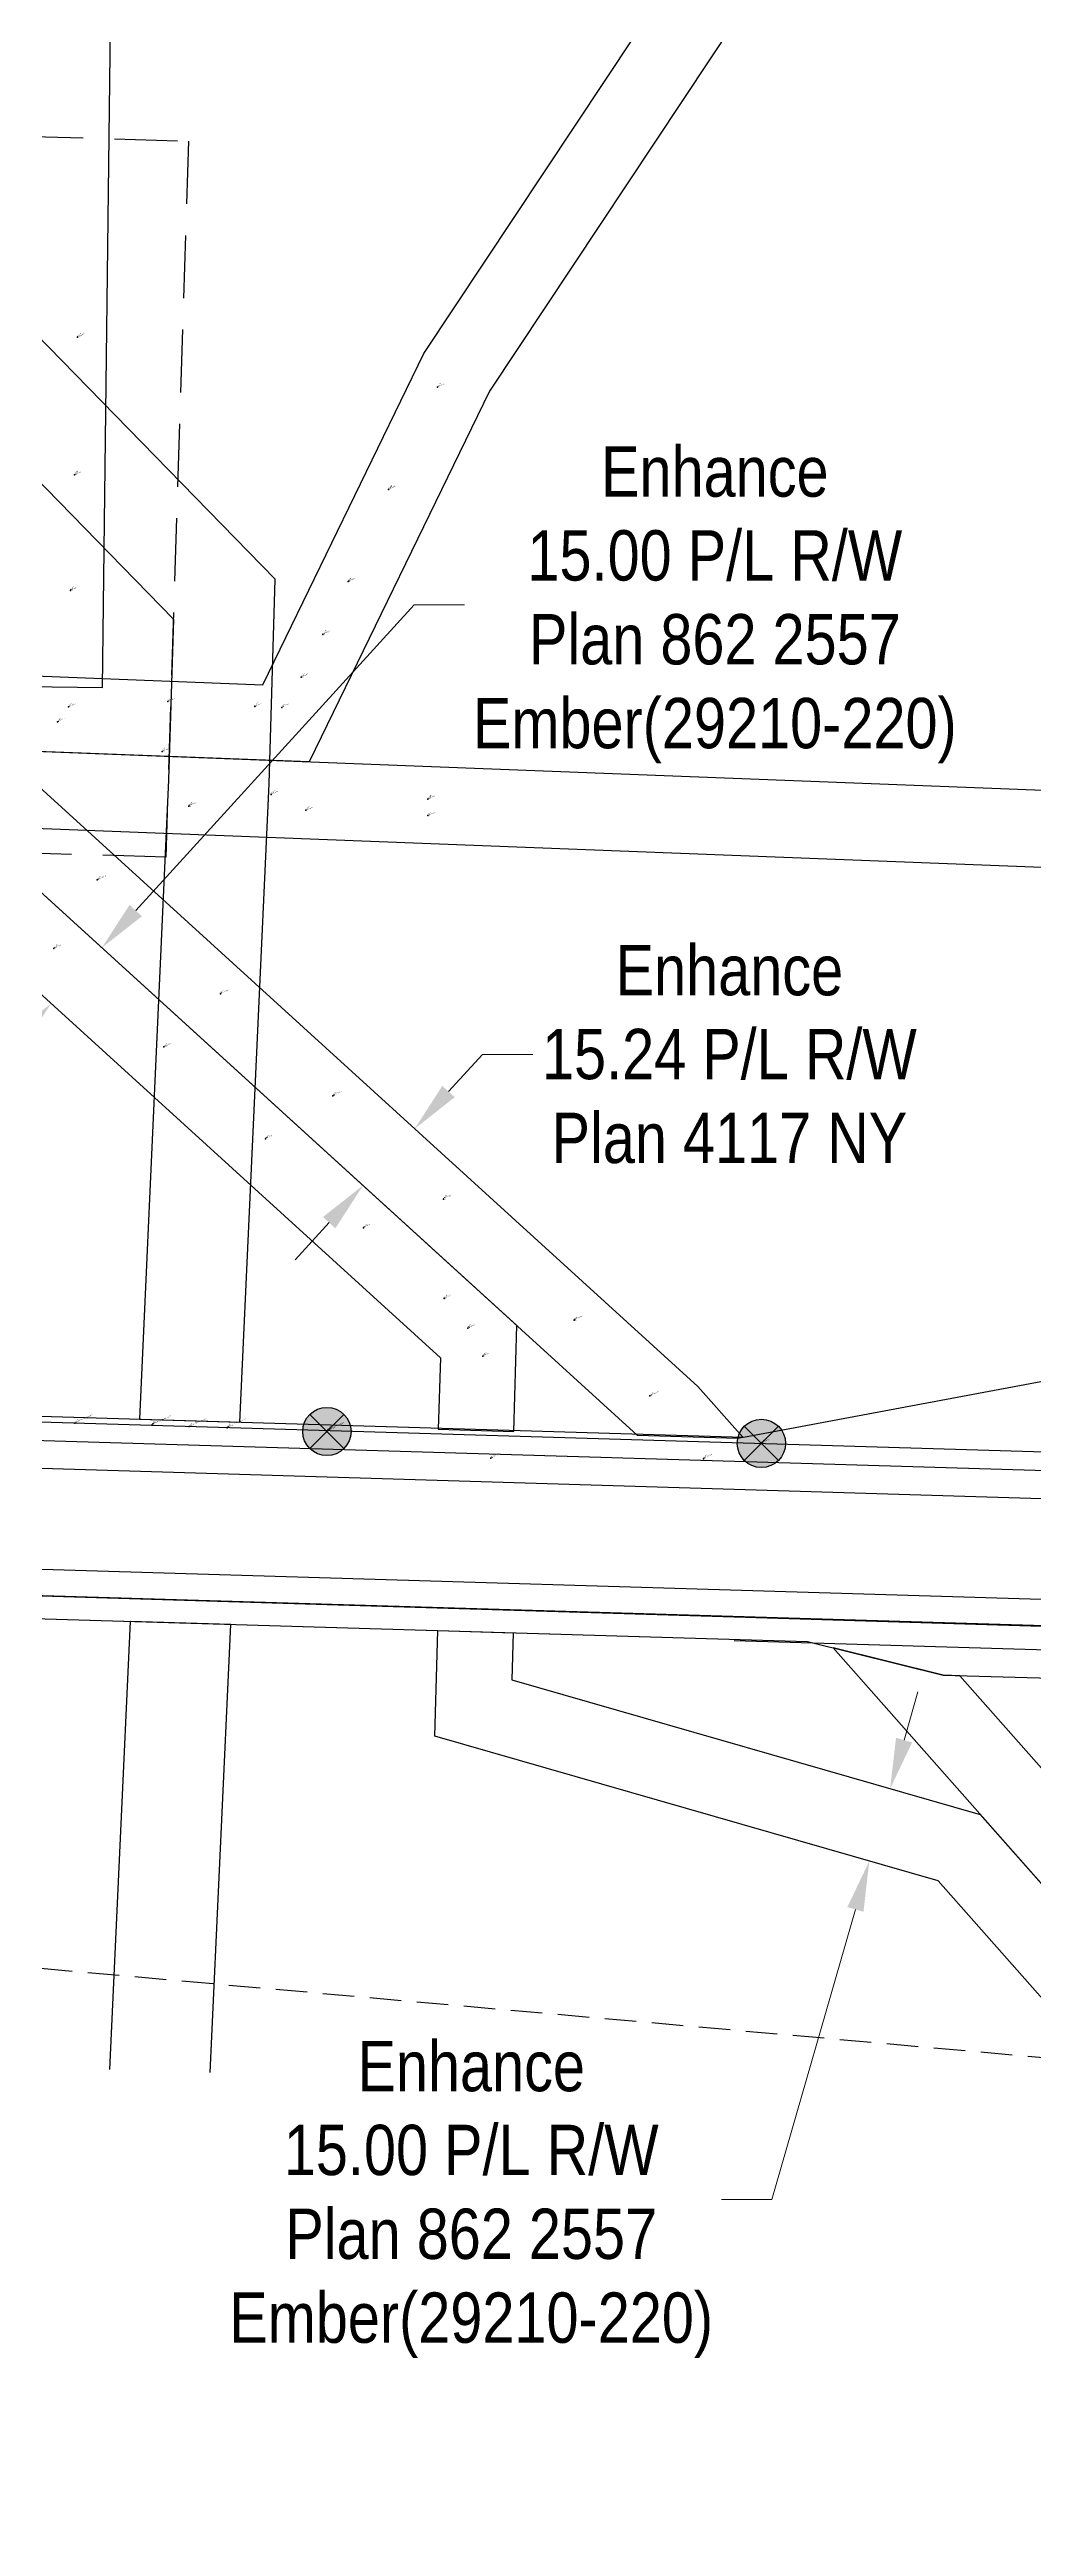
# Model space of a CAD drawing. Extents: x 337432 to 345408, y 5808486 to 5816348.
# Drawn here: x 340296.8 to 340492.3, y 5808486.2 to 5808978.6 of the extents above; entities that cross this region are included whole.
import ezdxf

# ---------------------------------------------------------------- set-up
doc = ezdxf.new("R2010")
doc.units = 0
doc.header["$LTSCALE"] = 5
doc.header["$PDSIZE"] = 0.5
for name, pattern in [('foc-ACCESSROAD', [3.75, 2.5, -1.25]), ('POWERLINE5', [7.8, 2.4, -0.6, 0.6, -0.6, 0.6, -0.6, 2.4]), ('UG_PIPE', [1.875, 1.25, -0.625])]:
    doc.linetypes.add(name, pattern=pattern)
doc.layers.get('Defpoints').update_dxf_attribs({"color": 9})
for name, color, linetype in [('AS-FENCE', 48, 'foc-FENCE'), ('AS-PIPE-UG', 44, 'UG_PIPE'), ('AS-POWER', 104, 'foc-POWER'), ('AS-POWER-EXISTING', 72, 'POWERLINE5'), ('AS-TELEPHONE', 224, 'foc-TEL'), ('C-RW', 13, 'Continuous'), ('C-WS', 13, 'foc-ACCESSROAD'), ('L-SEC', 7, 'Continuous'), ('L-TITLEDB', 4, 'Continuous')]:
    doc.layers.add(name, color=color, linetype=linetype)
doc.layers.add('C-RW-T', color=13, linetype='Continuous', lineweight=9)
for name, color, linetype, plot in [('Z-DESCRIPTION-1409-18', 21, 'Continuous', False), ('Z-ELEVATION-1409-18', 21, 'Continuous', False), ('Z-MSPOINT-1409-18', 21, 'Continuous', False), ('Z-POINTNUMBER-1409-18', 21, 'Continuous', False)]:
    doc.layers.add(name, color=color, linetype=linetype, plot=plot)
doc.styles.add('80CG', font='', dxfattribs={"height": 10})
doc.styles.add('DESCRIPTION', font='', dxfattribs={"height": 2.5})
doc.styles.add('ELEVATION', font='', dxfattribs={"height": 2.5})
doc.styles.add('foc-LtypeFont', font='', dxfattribs={"height": 7.35})
doc.styles.add('POINTNUMBER', font='', dxfattribs={"height": 2.5})
doc.styles.get('80CG').set_extended_font_data('Arial Narrow')
doc.styles.get('DESCRIPTION').set_extended_font_data('Arial Narrow')
doc.styles.get('ELEVATION').set_extended_font_data('Arial Narrow')
doc.styles.get('foc-LtypeFont').set_extended_font_data('Arial Narrow')
doc.styles.get('POINTNUMBER').set_extended_font_data('Arial Narrow')
doc.linetypes.add('foc-FENCE', pattern='A,10,-1,["X",foc-LtypeFont,S=0.2,R=0,X=-0.625,Y=-0.75],-1.24', length=12.24)
doc.linetypes.add('foc-FENCE-NOLINE', pattern='A,0,-6,["X",foc-LtypeFont,S=0.2,R=0,X=-0.625,Y=-0.75],-6.24', length=12.24)
doc.linetypes.add('foc-POWER', pattern='A,6,-1,["P",foc-LtypeFont,S=0.2,R=0,X=-0.625,Y=-0.75],-1.24,4', length=12.24)
doc.linetypes.add('foc-TEL', pattern='A,2,-1,["T",foc-LtypeFont,S=0.2,R=0,X=-0.425,Y=-0.75],-1.24,8', length=12.24)
doc.linetypes.add('foc-TEL-NOLINE', pattern='A,0,-2,["T",foc-LtypeFont,S=0.2,R=0,X=-0.425,Y=-0.75],-10.24', length=12.24)
doc.dimstyles.new('Compass 5 000', dxfattribs={"dimscale": 5, "dimtxt": 9, "dimasz": 2, "dimexe": 0.2, "dimexo": 0.0625, "dimgap": 0.5, "dimtad": 0, "dimtih": 1, "dimtoh": 1, "dimzin": 0, "dimdsep": 46, "dimtxsty": '80CG', "dimcen": 0.1, "dimse1": 1, "dimse2": 1, "dimclrd": 256, "dimclrt": 256, "dimaunit": 1, "dimadec": 4, "dimazin": 0, "dimtfac": 0.06, "dimtofl": 0, "dimtmove": 0, "dimatfit": 1, "dimfxl": 0.2, "dimtolj": 1, "dimtzin": 0, "dimlwd": -1, "dimarcsym": 0})

# ---------------------------------------------------------------- blocks, each defined once
blk = doc.blocks.new('POWERPOLE')
h = blk.add_hatch(color=255)
edge = h.paths.add_edge_path()
edge.add_arc((0, 0), 0.96, 0, 360)
at = {"linetype": 'Continuous'}
for p, q in [((0.679, -0.679), (-0.679, 0.679)), ((-0.679, -0.679), (0.679, 0.679))]:
    blk.add_line(p, q, dxfattribs=at)
blk.add_circle((0, 0), 0.96, dxfattribs=at)
blk = doc.blocks.new('*D121')
at = {"layer": 'C-RW-T', "transparency": 16777216}
for p, q in [((340313.93, 5808807.39), (340369.25, 5808868.16)), ((340369.25, 5808868.16), (340379.25, 5808868.16)), ((340290.37, 5808781.51), (340283.64, 5808774.12))]:
    blk.add_line(p, q, dxfattribs=at)
for points in [[(340312.69, 5808808.51), (340315.16, 5808806.26), (340307.19, 5808799.99)], [(340289.14, 5808782.64), (340291.61, 5808780.39), (340297.1, 5808788.91)]]:
    blk.add_solid(points, dxfattribs=at)
at = {"layer": 'Defpoints', "color": 0, "transparency": 16777216}
for p in [(340307.19, 5808799.99), (340370.59, 5808742.28), (340360.5, 5808731.2)]:
    blk.add_point(p, dxfattribs=at)
at = {"layer": 'C-RW-T', "transparency": 16777216, "insert": (340429.02, 5808868.16), "char_height": 10, "attachment_point": 5, "style": '80CG'}
blk.add_mtext('\\A1;Enhance\\P15.00 P/L R/W\\PPlan 862 2557\\P{\\C190;Ember(29210-220)}', dxfattribs=at)
blk = doc.blocks.new('*D134')
at = {"layer": 'C-RW-T', "transparency": 16777216}
for p, q in [((340376.09, 5808771.41), (340382.82, 5808778.8)), ((340382.82, 5808778.8), (340392.82, 5808778.8)), ((340352.37, 5808745.35), (340345.64, 5808737.95))]:
    blk.add_line(p, q, dxfattribs=at)
for points in [[(340374.86, 5808772.53), (340377.32, 5808770.28), (340369.36, 5808764.01)], [(340351.14, 5808746.47), (340353.6, 5808744.22), (340359.1, 5808752.74)]]:
    blk.add_solid(points, dxfattribs=at)
at = {"layer": 'Defpoints', "color": 0, "transparency": 16777216}
for p in [(340366.4, 5808766.7), (340369.36, 5808764.01), (340356.14, 5808755.43)]:
    blk.add_point(p, dxfattribs=at)
at = {"layer": 'C-RW-T', "transparency": 16777216, "insert": (340431.91, 5808778.8), "char_height": 10, "attachment_point": 5, "style": '80CG'}
blk.add_mtext('\\A1;Enhance\\P15.24 P/L R/W\\PPlan 4117 NY', dxfattribs=at)
blk = doc.blocks.new('*D135')
at = {"layer": 'C-RW-T', "transparency": 16777216}
for p, q in [((340254.21, 5809025.35), (340244.21, 5809025.4)), ((340293.93, 5809025.15), (340324.04, 5809024.99))]:
    blk.add_line(p, q, dxfattribs=at)
for points in [[(340254.21, 5809027.02), (340254.2, 5809023.69), (340264.21, 5809025.3)], [(340293.94, 5809026.81), (340293.92, 5809023.48), (340283.93, 5809025.2)]]:
    blk.add_solid(points, dxfattribs=at)
at = {"layer": 'Defpoints', "color": 0, "transparency": 16777216}
for p in [(340283.93, 5809025.2), (340264.07, 5808999.54), (340283.8, 5808999.44)]:
    blk.add_point(p, dxfattribs=at)
at = {"layer": 'C-RW-T', "transparency": 16777216, "insert": (340374.42, 5809024.99), "char_height": 10, "attachment_point": 5, "style": '80CG'}
blk.add_mtext('\\A1;Enhance\\P20.00 P/L R/W\\PPlan 202 2628\\P(61066-4, 61067-3, \\P61114-3)', dxfattribs=at)
blk = doc.blocks.new('*D138')
at = {"layer": 'C-RW-T', "transparency": 16777216}
for p, q in [((340466.63, 5808642.47), (340469.39, 5808652.08)), ((340456.95, 5808608.83), (340440.37, 5808551.17)), ((340440.37, 5808551.17), (340430.37, 5808551.17))]:
    blk.add_line(p, q, dxfattribs=at)
for points in [[(340465.03, 5808642.93), (340468.23, 5808642.01), (340463.86, 5808632.86)], [(340455.35, 5808609.29), (340458.56, 5808608.37), (340459.72, 5808618.44)]]:
    blk.add_solid(points, dxfattribs=at)
at = {"layer": 'Defpoints', "color": 0, "transparency": 16777216}
for p in [(340464.39, 5808632.71), (340459.72, 5808618.44), (340460.24, 5808618.29)]:
    blk.add_point(p, dxfattribs=at)
at = {"layer": 'C-RW-T', "transparency": 16777216, "insert": (340380.6, 5808551.17), "char_height": 10, "attachment_point": 5, "style": '80CG'}
blk.add_mtext('\\A1;Enhance\\P15.00 P/L R/W\\PPlan 862 2557\\P{\\C190;Ember(29210-220)}', dxfattribs=at)

msp = doc.modelspace()

# ---------------------------------------------------------------- linework, layer by layer
at = {"layer": 'AS-FENCE', "linetype": 'foc-FENCE-NOLINE', "flags": 128}
msp.add_lwpolyline([(340026.314, 5808674.632), (340447.406, 5808662.059)], dxfattribs=at)
at = {"layer": 'AS-FENCE', "flags": 128}
msp.add_lwpolyline([(340432.877, 5808662.304), (340813.249, 5808650.946)], dxfattribs=at)
at = {"layer": 'AS-PIPE-UG', "flags": 128}
msp.add_lwpolyline([(340110.711, 5808594.408), (340154.583, 5808609.625), (340510.309, 5808577.962), (340525.085, 5808570.553)], dxfattribs=at)
at = {"layer": 'AS-POWER', "flags": 128}
msp.add_lwpolyline([(340075.217, 5808712.314), (340858.426, 5808688.931)], dxfattribs=at)
at = {"layer": 'AS-TELEPHONE', "linetype": 'foc-TEL-NOLINE', "flags": 128}
msp.add_lwpolyline([(340049.827, 5808678.601), (340956.904, 5808651.393)], dxfattribs=at)
at = {"layer": 'C-RW', "flags": 128}
for points in [[(339265.734, 5809428.442), (339265.104, 5809408.451), (339661.919, 5809395.784), (339809.681, 5809438.729), (339929.598, 5809434.924), (340265.714, 5809135.068), (340265.047, 5809081.91), (340263.19, 5808925.005), (340321.426, 5808865.351), (340320.466, 5808833.348), (340314.648, 5808706.26), (340334.637, 5808705.666), (340340.448, 5808832.591), (340341.668, 5808873.242), (340283.284, 5808933.047), (340285.048, 5809081.863), (340284.611, 5809145.005), (339937.49, 5809454.679), (339807.146, 5809458.815), (339659.417, 5809415.867)], [(340208.415, 5809293.792), (340293.59, 5809287.847), (340295.108, 5809081.841), (340292.341, 5808851.908), (340307.341, 5808851.729), (340310.109, 5809081.808), (340308.473, 5809301.909), (340209.455, 5809308.756)], [(340688.98, 5809295.296), (340690.409, 5809280.367), (340625.538, 5809274.156), (340384.234, 5808910.648), (340348.428, 5808836.925), (340262.992, 5808840.228), (340263.572, 5808855.214), (340339.218, 5808852.289), (340371.183, 5808918.104), (340616.996, 5809288.403)], [(340133.862, 5808711.471), (340149.095, 5808711.016), (340149.649, 5808729.572), (340268.103, 5808824.772), (340814.119, 5808803.633), (340862.537, 5808812.786), (340863.086, 5808828.398), (340812.983, 5808818.925), (340262.992, 5808840.228), (340134.626, 5808737.048), (340133.862, 5808711.471)], [(340262.992, 5808840.228), (340251.173, 5808830.722), (340374.483, 5808718.469), (340374.06, 5808704.301), (340389.054, 5808703.853), (340389.681, 5808724.915)]]:
    msp.add_lwpolyline(points, close=True, dxfattribs=at)
for points in [[(340434.559, 5808702.698), (340425.652, 5808712.766), (340273.255, 5808851.497), (340262.992, 5808840.228), (340413.609, 5808703.119), (340433.619, 5808702.522), (340434.559, 5808702.698), (340433.619, 5808702.522)], [(340328.72, 5808576.416), (340332.798, 5808665.482), (340312.809, 5808666.084), (340308.731, 5808577.013)], [(340328.72, 5808576.416), (340332.798, 5808665.482), (340312.809, 5808666.084), (340308.731, 5808577.013)], [(340511.917, 5808570.946), (340473.43, 5808614.501), (340373.343, 5808643.285), (340373.968, 5808664.252), (340388.958, 5808663.805), (340388.68, 5808654.479), (340481.772, 5808627.707), (340532.471, 5808570.333)], [(340553.357, 5808569.709), (340477.732, 5808655.278), (340474.404, 5808655.37), (340452.517, 5808660.794), (340532.467, 5808570.333)]]:
    msp.add_lwpolyline(points, dxfattribs=at)
at = {"layer": 'C-WS'}
msp.add_lwpolyline([(340197.268, 5808964.17), (340324.404, 5808960.36), (340319.894, 5808818.003), (340193.002, 5808821.805)], close=True, dxfattribs=at)
at = {"layer": 'L-SEC'}
for p, q in [((340858.097, 5808679.495), (340050.575, 5808703.81)), ((340857.4, 5808659.475), (340050.001, 5808683.746))]:
    msp.add_line(p, q, dxfattribs=at)
at = {"layer": 'L-TITLEDB'}
msp.add_line((340049.824, 5808678.529), (340857.032, 5808654.225), dxfattribs=at)
at = {"layer": 'L-TITLEDB', "flags": 128}
for points in [[(340050.915, 5808714.136), (340434.712, 5808702.678), (340509.35, 5808716.673), (340687.325, 5808712.291), (340817.104, 5808691.261), (340858.262, 5808690.033)], [(340858.091, 5808685.166), (340051.929, 5808709.234), (339951.903, 5808712.175)], [(340049.669, 5808673.934), (340050.747, 5808673.902), (340447.406, 5808662.06), (340474.404, 5808655.37), (340801.688, 5808646.331), (340825.717, 5808650.357), (340857.049, 5808649.423)]]:
    msp.add_lwpolyline(points, dxfattribs=at)
at = {"layer": 'Z-MSPOINT-1409-18'}
for p in [(340302.371, 5808921.392, 874.158), (340373.907, 5808911.47, 878.167), (340301.759, 5808893.994, 872.607), (340364.185, 5808891.116, 876.704), (340356.137, 5808872.785, 874.853), (340300.97, 5808871.028, 871.719), (340351.132, 5808862.271, 873.596), (340346.818, 5808853.774, 872.708), (340300.598, 5808847.873, 870.4), (340320.338, 5808848.921, 871.205), (340337.565, 5808847.932, 871.792), (340342.959, 5808847.78, 872.089), (340298.392, 5808844.89, 870.194), (340319.197, 5808838.978, 870.503), (340324.467, 5808828.138, 870.426), (340340.863, 5808830.485, 871.316), (340372.006, 5808829.555, 874.206), (340347.75, 5808827.316, 871.796), (340372.002, 5808826.258, 874.166), (340306.258, 5808813.466, 869.07), (340297.684, 5808799.855, 868.391), (340330.764, 5808790.843, 869.337), (340319.542, 5808780.282, 868.188), (340353.102, 5808770.533, 869.309), (340339.701, 5808762.021, 867.977), (340375.094, 5808750.014, 869.689), (340359.181, 5808744.346, 867.546), (340375.206, 5808730.264, 868.982), (340379.921, 5808724.389, 869.302), (340401.052, 5808725.946, 871.155), (340382.926, 5808718.784, 869.381), (340416.13, 5808710.917, 872.448), (340301.834, 5808705.503, 865.938), (340317.172, 5808705.181, 866.693), (340324.568, 5808704.795, 867.125), (340332.094, 5808704.557, 867.234), (340351.852, 5808703.795, 867.693), (340352.091, 5808704.082, 867.746), (340438.221, 5808701.437, 873.862), (340384.501, 5808698.55, 869.176), (340426.788, 5808698.424, 872.937)]:
    msp.add_point(p, dxfattribs=at)

# ---------------------------------------------------------------- block references
at = {"layer": 'AS-POWER-EXISTING', "xscale": 4.998911300000001, "yscale": 4.998911300000001, "zscale": 4.998911300000001}
for p in [(340351.917, 5808703.831), (340438.266, 5808701.474)]:
    msp.add_blockref('POWERPOLE', p, dxfattribs=at)

# ---------------------------------------------------------------- texts
at = {"layer": 'Z-DESCRIPTION-1409-18', "style": 'DESCRIPTION'}
for s, height, p in [('PIPE-UG12', 0.2, (340302.447, 5808921.379)), ('PIPE-UG14', 0.2, (340373.967, 5808911.46)), ('PIPE-UG12', 0.2, (340301.835, 5808893.988)), ('PIPE-UG14', 0.2, (340364.247, 5808891.11)), ('PIPE-UG14', 0.2, (340356.201, 5808872.783)), ('PIPE-UG12', 0.2, (340301.046, 5808871.027)), ('PIPE-UG14', 0.2, (340351.197, 5808862.272)), ('PIPE-UG14', 0.2, (340346.884, 5808853.777)), ('PIPE-UG12', 0.2, (340300.674, 5808847.877)), ('PIPE-UG14', 0.2, (340320.41, 5808848.925)), ('PIPE-UG14', 0.2, (340337.633, 5808847.936)), ('PIPE-UG14', 0.2, (340343.026, 5808847.784)), ('PIPE-UG12', 0.2, (340298.469, 5808844.895)), ('PIPE-UG16', 0.2, (340319.269, 5808838.984)), ('PIPE-UG15', 0.2, (340324.538, 5808828.146)), ('PIPE-UG16', 0.2, (340340.93, 5808830.493)), ('PIPE-UG15', 0.2, (340347.816, 5808827.325)), ('PIPE-UG16', 0.2, (340372.066, 5808829.563)), ('PIPE-UG15', 0.2, (340372.062, 5808826.267)), ('PIPE-UG10 X2', 0.19996, (340306.333, 5808813.478)), ('PIPE-UG11', 0.2, (340297.761, 5808799.87)), ('PIPE-UG10 X2', 0.19996, (340330.833, 5808790.86)), ('PIPE-UG11', 0.2, (340319.614, 5808780.301)), ('PIPE-UG10 X2', 0.19996, (340353.166, 5808770.554)), ('PIPE-UG11', 0.2, (340339.768, 5808762.044)), ('PIPE-UG10 X2', 0.19996, (340375.153, 5808750.04)), ('PIPE-UG11', 0.2, (340359.244, 5808744.373)), ('PIPE-UG11', 0.2, (340375.265, 5808730.294)), ('PIPE-UG11', 0.2, (340379.979, 5808724.421)), ('PIPE-UG10 X2', 0.19996, (340401.106, 5808725.977)), ('PIPE-UG11', 0.2, (340382.984, 5808718.817)), ('PIPE-UG10 X2', 0.19996, (340416.18, 5808710.952)), ('GRD MIDSPAN H.O.W 10.08m', 0.19996, (340301.91, 5808705.539)), ('GRD W-BDY R/W H.O.W 10.03m', 0.19996, (340317.245, 5808705.217)), ('GRD CL-XING H.O.W 10.13m', 0.19996, (340324.639, 5808704.831)), ('GRD E-BDY R/W H.O.W 10.38m', 0.19996, (340332.163, 5808704.593)), ('POWERPOLE', 0.2, (340351.917, 5808703.831)), ('GRD E-POLE H.O.W 11.56m', 0.19996, (340352.156, 5808704.118)), ('POWERPOLE', 0.2, (340438.266, 5808701.474)), ('PIPE-UG11', 0.2, (340384.558, 5808698.588)), ('PIPE-UG10 X2', 0.19996, (340426.836, 5808698.462))]:
    msp.add_text(s, height=height, rotation=24, dxfattribs=at).set_placement(p)
at = {"layer": 'Z-ELEVATION-1409-18', "style": 'ELEVATION'}
for s, p in [('873.765', (340302.371, 5808921.392)), ('877.772', (340373.907, 5808911.47)), ('872.214', (340301.759, 5808893.994)), ('876.310', (340364.185, 5808891.116)), ('874.459', (340356.137, 5808872.785)), ('871.327', (340300.97, 5808871.028)), ('873.203', (340351.132, 5808862.271)), ('872.315', (340346.818, 5808853.774)), ('870.008', (340300.598, 5808847.873)), ('870.813', (340320.338, 5808848.921)), ('871.400', (340337.565, 5808847.932)), ('871.697', (340342.959, 5808847.78)), ('869.802', (340298.392, 5808844.89)), ('870.111', (340319.197, 5808838.978)), ('870.034', (340324.467, 5808828.138)), ('870.924', (340340.863, 5808830.485)), ('871.404', (340347.75, 5808827.316)), ('873.813', (340372.006, 5808829.555)), ('873.773', (340372.002, 5808826.258)), ('868.679', (340306.258, 5808813.466)), ('868.000', (340297.684, 5808799.855)), ('868.946', (340330.764, 5808790.843)), ('867.797', (340319.542, 5808780.282)), ('868.918', (340353.102, 5808770.533)), ('867.586', (340339.701, 5808762.021)), ('869.298', (340375.094, 5808750.014)), ('867.156', (340359.181, 5808744.346)), ('868.591', (340375.206, 5808730.264)), ('868.911', (340379.921, 5808724.389)), ('870.763', (340401.052, 5808725.946)), ('868.990', (340382.926, 5808718.784)), ('872.055', (340416.13, 5808710.917)), ('865.548', (340301.834, 5808705.503)), ('866.303', (340317.172, 5808705.181)), ('866.735', (340324.568, 5808704.795)), ('866.844', (340332.094, 5808704.557)), ('867.356', (340352.091, 5808704.082)), ('867.303', (340351.852, 5808703.795)), ('873.469', (340438.221, 5808701.437)), ('868.785', (340384.501, 5808698.55)), ('872.544', (340426.788, 5808698.424))]:
    msp.add_text(s, height=0.2, rotation=44.99999, dxfattribs=at).set_placement(p)
at = {"layer": 'Z-POINTNUMBER-1409-18', "style": 'POINTNUMBER'}
for s, p in [('510', (340302.371, 5808921.392)), ('514', (340373.907, 5808911.47)), ('509', (340301.759, 5808893.994)), ('515', (340364.185, 5808891.116)), ('516', (340356.137, 5808872.785)), ('508', (340300.97, 5808871.028)), ('517', (340351.132, 5808862.271)), ('518', (340346.818, 5808853.774)), ('507', (340300.598, 5808847.873)), ('521', (340320.338, 5808848.921)), ('520', (340337.565, 5808847.932)), ('519', (340342.959, 5808847.78)), ('506', (340298.392, 5808844.89)), ('528', (340319.197, 5808838.978)), ('525', (340324.467, 5808828.138)), ('529', (340340.863, 5808830.485)), ('530', (340372.006, 5808829.555)), ('524', (340347.75, 5808827.316)), ('523', (340372.002, 5808826.258)), ('492', (340306.258, 5808813.466)), ('497', (340297.684, 5808799.855)), ('491', (340330.764, 5808790.843)), ('498', (340319.542, 5808780.282)), ('490', (340353.102, 5808770.533)), ('499', (340339.701, 5808762.021)), ('489', (340375.094, 5808750.014)), ('500', (340359.181, 5808744.346)), ('501', (340375.206, 5808730.264)), ('502', (340379.921, 5808724.389)), ('488', (340401.052, 5808725.946)), ('503', (340382.926, 5808718.784)), ('487', (340416.13, 5808710.917)), ('483', (340301.834, 5808705.503)), ('482', (340317.172, 5808705.181)), ('481', (340324.568, 5808704.795)), ('480', (340332.094, 5808704.557)), ('476', (340351.852, 5808703.795)), ('479', (340352.091, 5808704.082)), ('475', (340438.221, 5808701.437)), ('504', (340384.501, 5808698.55)), ('486', (340426.788, 5808698.424))]:
    msp.add_text(s, height=0.2, dxfattribs=at).set_placement(p)

# ---------------------------------------------------------------- dimensions: what is measured, and where the dimension line sits
at = {"layer": 'C-RW-T', "color": 5}
for base, p1, p2, angle, text, override, picture, middle in [((340283.933, 5809025.198), (340264.072, 5808999.54), (340283.799, 5808999.437), 359.70195, 'Enhance\\P20.00 P/L R/W\\PPlan 202 2628\\P(61066-4, 61067-3, \\P61114-3)', {"dimtxt": 10}, '*D135', (340374.421, 5809024.989)), ((340369.359, 5808764.011), (340356.142, 5808755.433), (340366.401, 5808766.703), 47.68738, 'Enhance\\P15.24 P/L R/W\\PPlan 4117 NY', {"dimtxt": 10, "dimtfill": 0}, '*D134', (340431.908, 5808778.8)), ((340459.718, 5808618.445), (340464.385, 5808632.707), (340460.24, 5808618.294), 253.9553, 'Enhance\\P15.00 P/L R/W\\PPlan 862 2557\\P{\\C190;Ember(29210-220)}', {"dimtxt": 10, "dimtfill": 0}, '*D138', (340380.599, 5808551.17))]:
    dim = msp.add_linear_dim(base=base, p1=p1, p2=p2, angle=angle, text=text, dimstyle='Compass 5 000', override=override, dxfattribs=at)
    dim.commit()
    dim.dimension.update_dxf_attribs({"geometry": picture, "text_midpoint": middle, "dimtype": 161})
at = {"layer": 'C-RW-T'}
dim = msp.add_linear_dim(base=(340307.193, 5808799.991), p1=(340360.502, 5808731.196), p2=(340370.591, 5808742.279), angle=47.68791, text='Enhance\\P15.00 P/L R/W\\PPlan 862 2557\\P{\\C190;Ember(29210-220)}', dimstyle='Compass 5 000', override={"dimtxt": 10}, dxfattribs=at)
dim.commit()
dim.dimension.update_dxf_attribs({"geometry": '*D121', "text_midpoint": (340429.024, 5808868.165), "dimtype": 161})

doc.saveas('drawing.dxf')
